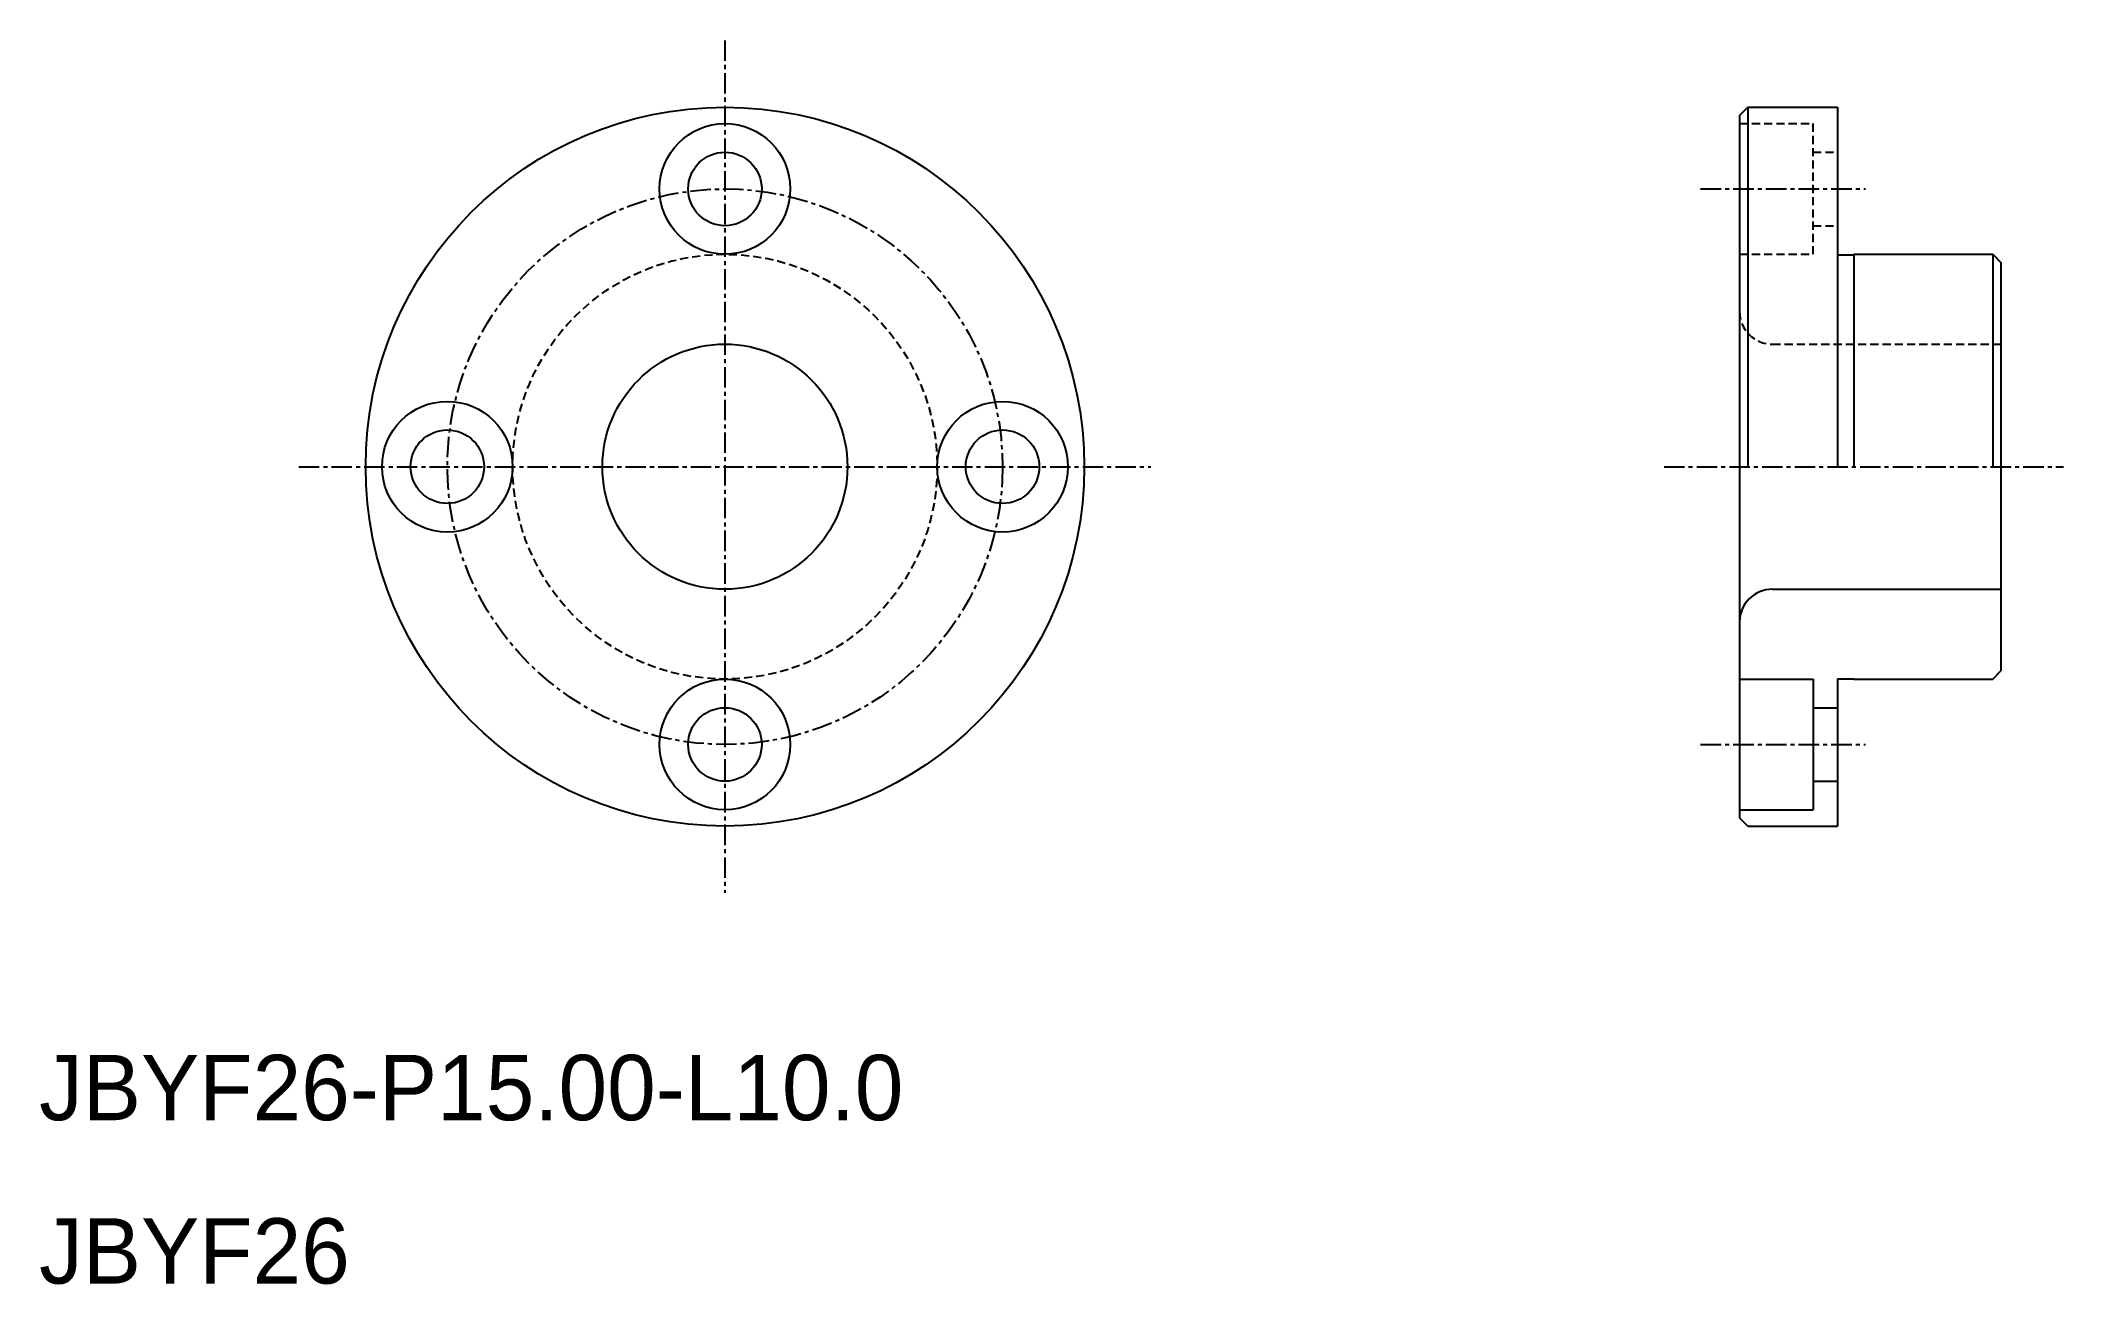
# Model space of a CAD drawing. Extents: x 10 to 134, y 10 to 86.
import ezdxf

# ---------------------------------------------------------------- set-up
doc = ezdxf.new("R2010")
doc.units = 0
doc.linetypes.add('CENTER', pattern=[2, 1.25, -0.25, 0.25, -0.25])
doc.linetypes.add('DASHED', pattern=[0.75, 0.5, -0.25])
doc.layers.get('0').update_dxf_attribs({"linetype": 'CONTINUOUS'})
doc.layers.add('CENTER', color=1, linetype='CENTER')

msp = doc.modelspace()

# ---------------------------------------------------------------- linework, layer by layer
at = {"color": 7, "linetype": 'CONTINUOUS'}
for p, q in [((114.14, 81.5), (114.64, 82)), ((114.64, 82), (114.64, 60)), ((114.64, 82), (120.14, 82)), ((116.01, 82), (116.01, 82)), ((117.39, 82), (117.39, 82)), ((120.14, 82), (120.14, 60)), ((114.14, 81.5), (114.14, 38.5)), ((120.14, 72.97), (121.14, 72.97)), ((121.14, 73), (121.14, 60)), ((121.14, 73), (129.64, 73)), ((129.64, 73), (129.64, 60)), ((129.64, 73), (130.14, 72.5)), ((130.14, 72.5), (130.14, 47.5)), ((116.14, 52.5), (130.14, 52.5)), ((129.64, 47), (130.14, 47.5)), ((114.14, 47), (118.64, 47)), ((118.64, 47), (118.64, 39)), ((120.14, 47.02), (120.14, 38)), ((120.14, 47.02), (121.14, 47.02)), ((121.14, 47.02), (121.14, 47)), ((121.14, 47), (129.64, 47)), ((118.64, 45.25), (120.14, 45.25)), ((118.64, 40.75), (120.14, 40.75)), ((114.14, 39), (118.64, 39)), ((114.64, 38), (114.14, 38.5)), ((114.64, 38), (120.14, 38))]:
    msp.add_line(p, q, dxfattribs=at)
at = {"color": 3, "linetype": 'DASHED'}
for p, q in [((114.14, 81), (118.64, 81)), ((118.64, 73), (118.64, 81)), ((118.64, 79.25), (120.14, 79.25)), ((118.64, 74.75), (120.14, 74.75)), ((114.14, 73), (118.64, 73)), ((116.14, 67.5), (130.14, 67.5))]:
    msp.add_line(p, q, dxfattribs=at)
at = {"color": 7, "linetype": 'CONTINUOUS'}
for centre, radius in [((52, 60), 22), ((52, 77), 4), ((52, 77), 2.25), ((52, 60), 7.5), ((35, 60), 4), ((69, 60), 4), ((35, 60), 2.25), ((69, 60), 2.25), ((52, 43), 4), ((52, 43), 2.25)]:
    msp.add_circle(centre, radius, dxfattribs=at)
at = {"color": 3, "linetype": 'DASHED'}
msp.add_circle((52, 60), 13, dxfattribs=at)
msp.add_arc((116.14, 69.5), 2, 180, 270, dxfattribs=at)
at = {"color": 7, "linetype": 'CONTINUOUS'}
msp.add_arc((116.14, 50.5), 2, 90, 180, dxfattribs=at)
at = {"layer": 'CENTER', "color": 1, "linetype": 'CENTER'}
for p, q in [((52, 86.09), (52, 33.91)), ((111.75, 77), (121.85, 77)), ((25.91, 60), (78.09, 60)), ((109.51, 60), (133.97, 60)), ((111.75, 43), (121.85, 43))]:
    msp.add_line(p, q, dxfattribs=at)
msp.add_circle((52, 60), 17, dxfattribs=at)

# ---------------------------------------------------------------- texts
at = {"color": 7, "linetype": 'CONTINUOUS'}
for s, p in [('JBYF26-P15.00-L10.0', (10, 20)), ('JBYF26', (10, 10))]:
    msp.add_text(s, height=4, dxfattribs=at).set_placement(p)

doc.saveas('drawing.dxf')
